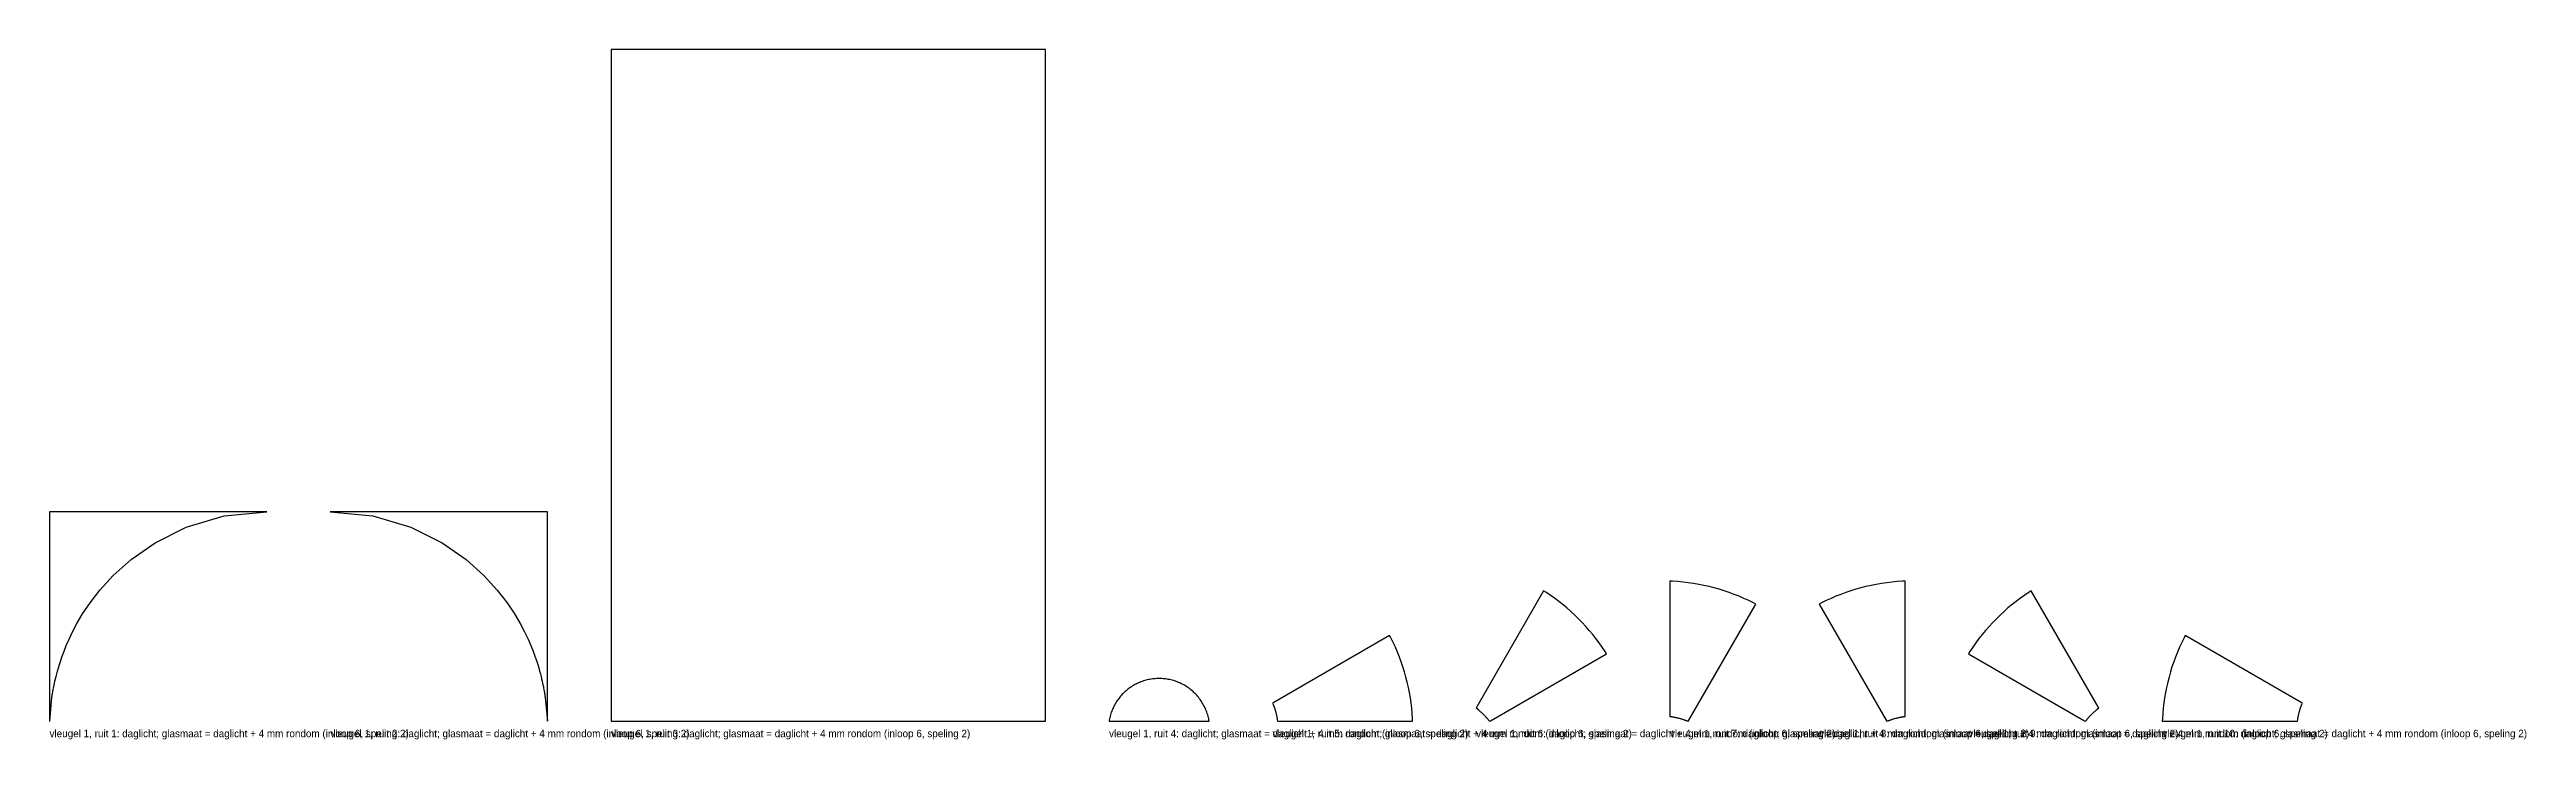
# Model space of a CAD drawing. Header units: millimetres. Extents: x 0 to 4685, y -34 to 1270.
import ezdxf

# ---------------------------------------------------------------- set-up
doc = ezdxf.new("R2010")
doc.units = ezdxf.units.MM

msp = doc.modelspace()

# ---------------------------------------------------------------- linework, layer by layer
at = {"layer": 'DAGLICHT'}
for p, q in [((1884, 1269.5), (1062, 1269.5)), ((1062, 1269.5), (1062, 0)), ((1884, 0), (1884, 1269.5)), ((411, 396), (0, 396)), ((0, 396), (0, 0)), ((258.3584, 366.6039), (330.3963, 388.0187)), ((330.3963, 388.0187), (411, 396)), ((531, 396), (611.6037, 388.0187)), ((942, 396), (531, 396)), ((611.6037, 388.0187), (683.6416, 366.6039)), ((942, 0), (942, 396)), ((154.2503, 305.9371), (199.5422, 337.4296)), ((199.5422, 337.4296), (258.3584, 366.6039)), ((683.6416, 366.6039), (742.4578, 337.4296)), ((742.4578, 337.4296), (787.7497, 305.9371)), ((120.3791, 275.6209), (154.2503, 305.9371)), ((787.7497, 305.9371), (821.6209, 275.6209)), ((76.5555, 223.8889), (95.2611, 248.1158)), ((95.2611, 248.1158), (120.3791, 275.6209)), ((821.6209, 275.6209), (846.7389, 248.1158)), ((846.7389, 248.1158), (865.4445, 223.8889)), ((2826.1067, 246.6428), (2699.5069, 27.3656)), ((2830.2878, 244.0047), (2826.1067, 246.6428)), ((2838.5811, 238.4633), (2830.2878, 244.0047)), ((2846.7265, 232.7067), (2838.5811, 238.4633)), ((3069.8919, 264.7163), (3064.9519, 264.9104)), ((3064.9519, 264.9104), (3064.9519, 11.7108)), ((3079.8449, 264.064), (3069.8919, 264.7163)), ((3089.7773, 263.1513), (3079.8449, 264.064)), ((3099.6824, 261.9789), (3089.7773, 263.1513)), ((3109.5535, 260.5477), (3099.6824, 261.9789)), ((3119.3837, 258.8586), (3109.5535, 260.5477)), ((3129.1663, 256.9127), (3119.3837, 258.8586)), ((3138.8946, 254.7114), (3129.1663, 256.9127)), ((3148.562, 252.2562), (3138.8946, 254.7114)), ((3158.1618, 249.5488), (3148.562, 252.2562)), ((3167.6874, 246.591), (3158.1618, 249.5488)), ((3177.1324, 243.3849), (3167.6874, 246.591)), ((3186.4901, 239.9326), (3177.1324, 243.3849)), ((3195.7543, 236.2366), (3186.4901, 239.9326)), ((3204.9186, 232.2993), (3195.7543, 236.2366)), ((3378.8407, 236.2366), (3369.6765, 232.2993)), ((3388.1049, 239.9326), (3378.8407, 236.2366)), ((3397.4627, 243.3849), (3388.1049, 239.9326)), ((3406.9076, 246.591), (3397.4627, 243.3849)), ((3416.4333, 249.5488), (3406.9076, 246.591)), ((3426.0331, 252.2562), (3416.4333, 249.5488)), ((3435.7004, 254.7114), (3426.0331, 252.2562)), ((3445.4288, 256.9127), (3435.7004, 254.7114)), ((3455.2114, 258.8586), (3445.4288, 256.9127)), ((3465.0416, 260.5477), (3455.2114, 258.8586)), ((3474.9126, 261.9789), (3465.0416, 260.5477)), ((3484.8178, 263.1513), (3474.9126, 261.9789)), ((3494.7502, 264.064), (3484.8178, 263.1513)), ((3504.7031, 264.7163), (3494.7502, 264.064)), ((3509.6431, 264.9104), (3504.7031, 264.7163)), ((3509.6431, 11.7108), (3509.6431, 264.9104)), ((3736.0139, 238.4633), (3727.8685, 232.7067)), ((3744.3072, 244.0047), (3736.0139, 238.4633)), ((3748.4883, 246.6428), (3744.3072, 244.0047)), ((3875.0881, 27.3656), (3748.4883, 246.6428)), ((51.7214, 184.5992), (62.4727, 202.8296)), ((62.4727, 202.8296), (76.5555, 223.8889)), ((865.4445, 223.8889), (879.5273, 202.8296)), ((879.5273, 202.8296), (890.2786, 184.5992)), ((2854.7185, 226.7388), (2846.7265, 232.7067)), ((2862.5514, 220.5638), (2854.7185, 226.7388)), ((2870.2201, 214.1859), (2862.5514, 220.5638)), ((2877.7191, 207.6094), (2870.2201, 214.1859)), ((2885.0435, 200.8389), (2877.7191, 207.6094)), ((2892.188, 193.8789), (2885.0435, 200.8389)), ((2899.148, 186.7343), (2892.188, 193.8789)), ((3100.6978, 2.1328), (3227.2975, 221.41)), ((3213.9767, 228.1234), (3204.9186, 232.2993)), ((3222.9223, 223.7119), (3213.9767, 228.1234)), ((3227.2975, 221.41), (3222.9223, 223.7119)), ((3351.6727, 223.7119), (3347.2975, 221.41)), ((3347.2975, 221.41), (3473.8973, 2.1328)), ((3360.6184, 228.1234), (3351.6727, 223.7119)), ((3369.6765, 232.2993), (3360.6184, 228.1234)), ((3682.407, 193.8789), (3675.4471, 186.7343)), ((3689.5516, 200.8389), (3682.407, 193.8789)), ((3696.8759, 207.6094), (3689.5516, 200.8389)), ((3704.375, 214.1859), (3696.8759, 207.6094)), ((3712.0436, 220.5638), (3704.375, 214.1859)), ((3719.8766, 226.7388), (3712.0436, 220.5638)), ((3727.8685, 232.7067), (3719.8766, 226.7388)), ((27.395, 132.5404), (31.6154, 143.0769)), ((31.6154, 143.0769), (36.8394, 155.073)), ((36.8394, 155.073), (43.3904, 168.8048)), ((43.3904, 168.8048), (51.7214, 184.5992)), ((890.2786, 184.5992), (898.6096, 168.8048)), ((898.6096, 168.8048), (905.1606, 155.073)), ((905.1606, 155.073), (910.3846, 143.0769)), ((910.3846, 143.0769), (914.605, 132.5404)), ((2534.8088, 162.3456), (2315.5315, 35.7458)), ((2537.1107, 157.9704), (2534.8088, 162.3456)), ((2541.5222, 149.0247), (2537.1107, 157.9704)), ((2545.698, 139.9667), (2541.5222, 149.0247)), ((2905.9185, 179.41), (2899.148, 186.7343)), ((2912.495, 171.9109), (2905.9185, 179.41)), ((2918.873, 164.2423), (2912.495, 171.9109)), ((2925.048, 156.4093), (2918.873, 164.2423)), ((2931.0158, 148.4174), (2925.048, 156.4093)), ((2936.7724, 140.272), (2931.0158, 148.4174)), ((3643.5792, 148.4174), (3637.8226, 140.272)), ((3649.5471, 156.4093), (3643.5792, 148.4174)), ((3655.7221, 164.2423), (3649.5471, 156.4093)), ((3662.1, 171.9109), (3655.7221, 164.2423)), ((3668.6765, 179.41), (3662.1, 171.9109)), ((3675.4471, 186.7343), (3668.6765, 179.41)), ((4033.0729, 149.0247), (4028.897, 139.9667)), ((4037.4844, 157.9704), (4033.0729, 149.0247)), ((4039.7863, 162.3456), (4037.4844, 157.9704)), ((4259.0635, 35.7458), (4039.7863, 162.3456)), ((13.5324, 89.5967), (14.9941, 95.0016)), ((14.9941, 95.0016), (16.7008, 100.9704)), ((16.7008, 100.9704), (18.7087, 107.591)), ((18.7087, 107.591), (21.0912, 114.9696)), ((21.0912, 114.9696), (23.9441, 123.2343)), ((23.9441, 123.2343), (27.395, 132.5404)), ((914.605, 132.5404), (918.0559, 123.2343)), ((918.0559, 123.2343), (920.9088, 114.9696)), ((920.9088, 114.9696), (923.2913, 107.591)), ((923.2913, 107.591), (925.2992, 100.9704)), ((925.2992, 100.9704), (927.0059, 95.0016)), ((927.0059, 95.0016), (928.4676, 89.5967)), ((2549.6353, 130.8024), (2545.698, 139.9667)), ((2553.3313, 121.5382), (2549.6353, 130.8024)), ((2556.7836, 112.1804), (2553.3313, 121.5382)), ((2559.9897, 102.7355), (2556.7836, 112.1804)), ((2562.9475, 93.2098), (2559.9897, 102.7355)), ((2725.6747, 1.1978), (2944.9519, 127.7976)), ((2942.3138, 131.9787), (2936.7724, 140.272)), ((2944.9519, 127.7976), (2942.3138, 131.9787)), ((3632.2812, 131.9787), (3629.6431, 127.7976)), ((3629.6431, 127.7976), (3848.9204, 1.1978)), ((3637.8226, 140.272), (3632.2812, 131.9787)), ((4014.6053, 102.7355), (4011.6475, 93.2098)), ((4017.8115, 112.1804), (4014.6053, 102.7355)), ((4021.2637, 121.5382), (4017.8115, 112.1804)), ((4024.9598, 130.8024), (4021.2637, 121.5382)), ((4028.897, 139.9667), (4024.9598, 130.8024)), ((4.6379, 46.57), (4.9271, 48.4489)), ((4.9271, 48.4489), (5.2439, 50.4445)), ((5.2439, 50.4445), (5.5921, 52.568)), ((5.5921, 52.568), (5.9759, 54.8317)), ((5.9759, 54.8317), (6.4003, 57.25)), ((6.4003, 57.25), (6.8711, 59.8387)), ((6.8711, 59.8387), (7.3954, 62.6163)), ((7.3954, 62.6163), (7.9813, 65.6037)), ((7.9813, 65.6037), (8.639, 68.8252)), ((8.639, 68.8252), (9.3805, 72.3086)), ((9.3805, 72.3086), (10.2204, 76.0863)), ((10.2204, 76.0863), (11.1766, 80.196)), ((11.1766, 80.196), (12.2714, 84.6821)), ((12.2714, 84.6821), (13.5324, 89.5967)), ((928.4676, 89.5967), (929.7286, 84.6821)), ((929.7286, 84.6821), (930.8234, 80.196)), ((930.8234, 80.196), (931.7796, 76.0863)), ((931.7796, 76.0863), (932.6195, 72.3086)), ((932.6195, 72.3086), (933.361, 68.8252)), ((933.361, 68.8252), (934.0187, 65.6037)), ((934.0187, 65.6037), (934.6046, 62.6163)), ((934.6046, 62.6163), (935.1289, 59.8387)), ((935.1289, 59.8387), (935.5997, 57.25)), ((935.5997, 57.25), (936.0241, 54.8317)), ((936.0241, 54.8317), (936.4079, 52.568)), ((936.4079, 52.568), (936.7561, 50.4445)), ((936.7561, 50.4445), (937.0729, 48.4489)), ((937.0729, 48.4489), (937.3621, 46.57)), ((2025.7917, 47.2691), (2024.1866, 45.3392)), ((2027.4466, 49.1562), (2025.7917, 47.2691)), ((2029.1505, 50.9994), (2027.4466, 49.1562)), ((2030.902, 52.7974), (2029.1505, 50.9994)), ((2032.6999, 54.5489), (2030.902, 52.7974)), ((2034.5431, 56.2527), (2032.6999, 54.5489)), ((2036.4303, 57.9077), (2034.5431, 56.2527)), ((2038.3601, 59.5128), (2036.4303, 57.9077)), ((2040.3313, 61.0667), (2038.3601, 59.5128)), ((2042.3425, 62.5685), (2040.3313, 61.0667)), ((2044.3923, 64.0172), (2042.3425, 62.5685)), ((2046.4794, 65.4117), (2044.3923, 64.0172)), ((2048.6022, 66.7511), (2046.4794, 65.4117)), ((2050.7594, 68.0345), (2048.6022, 66.7511)), ((2052.9494, 69.261), (2050.7594, 68.0345)), ((2055.1708, 70.4297), (2052.9494, 69.261)), ((2057.422, 71.5399), (2055.1708, 70.4297)), ((2059.7015, 72.5907), (2057.422, 71.5399)), ((2062.0077, 73.5816), (2059.7015, 72.5907)), ((2064.3391, 74.5117), (2062.0077, 73.5816)), ((2066.694, 75.3805), (2064.3391, 74.5117)), ((2069.0708, 76.1873), (2066.694, 75.3805)), ((2071.468, 76.9316), (2069.0708, 76.1873)), ((2073.8838, 77.613), (2071.468, 76.9316)), ((2076.3166, 78.2308), (2073.8838, 77.613)), ((2078.7648, 78.7848), (2076.3166, 78.2308)), ((2081.2266, 79.2745), (2078.7648, 78.7848)), ((2083.7004, 79.6996), (2081.2266, 79.2745)), ((2086.1845, 80.0597), (2083.7004, 79.6996)), ((2088.6772, 80.3548), (2086.1845, 80.0597)), ((2091.1767, 80.5844), (2088.6772, 80.3548)), ((2093.6814, 80.7486), (2091.1767, 80.5844)), ((2096.1895, 80.8471), (2093.6814, 80.7486)), ((2098.6994, 80.88), (2096.1895, 80.8471)), ((2101.2092, 80.8471), (2098.6994, 80.88)), ((2103.7173, 80.7486), (2101.2092, 80.8471)), ((2106.222, 80.5844), (2103.7173, 80.7486)), ((2108.7216, 80.3548), (2106.222, 80.5844)), ((2111.2142, 80.0597), (2108.7216, 80.3548)), ((2113.6983, 79.6996), (2111.2142, 80.0597)), ((2116.1721, 79.2745), (2113.6983, 79.6996)), ((2118.6339, 78.7848), (2116.1721, 79.2745)), ((2121.0821, 78.2308), (2118.6339, 78.7848)), ((2123.5149, 77.613), (2121.0821, 78.2308)), ((2125.9308, 76.9316), (2123.5149, 77.613)), ((2128.3279, 76.1873), (2125.9308, 76.9316)), ((2130.7048, 75.3805), (2128.3279, 76.1873)), ((2133.0597, 74.5117), (2130.7048, 75.3805)), ((2135.3911, 73.5816), (2133.0597, 74.5117)), ((2137.6973, 72.5907), (2135.3911, 73.5816)), ((2139.9768, 71.5399), (2137.6973, 72.5907)), ((2142.228, 70.4297), (2139.9768, 71.5399)), ((2144.4494, 69.261), (2142.228, 70.4297)), ((2146.6394, 68.0345), (2144.4494, 69.261)), ((2148.7965, 66.7511), (2146.6394, 68.0345)), ((2150.9194, 65.4117), (2148.7965, 66.7511)), ((2153.0064, 64.0172), (2150.9194, 65.4117)), ((2155.0562, 62.5685), (2153.0064, 64.0172)), ((2157.0674, 61.0667), (2155.0562, 62.5685)), ((2159.0386, 59.5128), (2157.0674, 61.0667)), ((2160.9685, 57.9077), (2159.0386, 59.5128)), ((2162.8556, 56.2527), (2160.9685, 57.9077)), ((2164.6988, 54.5489), (2162.8556, 56.2527)), ((2166.4968, 52.7974), (2164.6988, 54.5489)), ((2168.2483, 50.9994), (2166.4968, 52.7974)), ((2169.9521, 49.1562), (2168.2483, 50.9994)), ((2171.6071, 47.2691), (2169.9521, 49.1562)), ((2173.2121, 45.3392), (2171.6071, 47.2691)), ((2565.6549, 83.6101), (2562.9475, 93.2098)), ((2568.1101, 73.9427), (2565.6549, 83.6101)), ((2570.3114, 64.2144), (2568.1101, 73.9427)), ((2572.2573, 54.4317), (2570.3114, 64.2144)), ((2573.9465, 44.6015), (2572.2573, 54.4317)), ((4002.3377, 54.4317), (4000.6486, 44.6015)), ((4004.2836, 64.2144), (4002.3377, 54.4317)), ((4006.4849, 73.9427), (4004.2836, 64.2144)), ((4008.9401, 83.6101), (4006.4849, 73.9427)), ((4011.6475, 93.2098), (4008.9401, 83.6101)), ((0, 0), (0.2775, 0.1001)), ((0.2775, 0.1001), (4.3734, 44.798)), ((4.3734, 44.798), (4.6379, 46.57)), ((937.3621, 46.57), (937.6266, 44.798)), ((937.6266, 44.798), (941.7225, 0.1001)), ((941.7225, 0.1001), (942, 0)), ((1062, 0), (1884, 0)), ((2004.4249, 2.4727), (2004, 0)), ((2004, 0), (2193.3988, 0)), ((2004.9146, 4.9346), (2004.4249, 2.4727)), ((2005.4685, 7.3827), (2004.9146, 4.9346)), ((2006.0864, 9.8156), (2005.4685, 7.3827)), ((2006.7677, 12.2314), (2006.0864, 9.8156)), ((2007.5121, 14.6285), (2006.7677, 12.2314)), ((2008.3189, 17.0054), (2007.5121, 14.6285)), ((2009.1877, 19.3603), (2008.3189, 17.0054)), ((2010.1178, 21.6917), (2009.1877, 19.3603)), ((2011.1086, 23.9979), (2010.1178, 21.6917)), ((2012.1595, 26.2774), (2011.1086, 23.9979)), ((2013.2697, 28.5286), (2012.1595, 26.2774)), ((2014.4384, 30.75), (2013.2697, 28.5286)), ((2015.6649, 32.94), (2014.4384, 30.75)), ((2016.9482, 35.0972), (2015.6649, 32.94)), ((2018.2876, 37.22), (2016.9482, 35.0972)), ((2019.6822, 39.307), (2018.2876, 37.22)), ((2021.1308, 41.3568), (2019.6822, 39.307)), ((2022.6327, 43.368), (2021.1308, 41.3568)), ((2024.1866, 45.3392), (2022.6327, 43.368)), ((2174.7661, 43.368), (2173.2121, 45.3392)), ((2176.2679, 41.3568), (2174.7661, 43.368)), ((2177.7166, 39.307), (2176.2679, 41.3568)), ((2179.1111, 37.22), (2177.7166, 39.307)), ((2180.4505, 35.0972), (2179.1111, 37.22)), ((2181.7339, 32.94), (2180.4505, 35.0972)), ((2182.9604, 30.75), (2181.7339, 32.94)), ((2184.1291, 28.5286), (2182.9604, 30.75)), ((2185.2393, 26.2774), (2184.1291, 28.5286)), ((2186.2901, 23.9979), (2185.2393, 26.2774)), ((2187.2809, 21.6917), (2186.2901, 23.9979)), ((2188.2111, 19.3603), (2187.2809, 21.6917)), ((2189.0798, 17.0054), (2188.2111, 19.3603)), ((2189.8867, 14.6285), (2189.0798, 17.0054)), ((2190.631, 12.2314), (2189.8867, 14.6285)), ((2191.3123, 9.8156), (2190.631, 12.2314)), ((2191.9302, 7.3827), (2191.3123, 9.8156)), ((2192.4842, 4.9346), (2191.9302, 7.3827)), ((2192.9739, 2.4727), (2192.4842, 4.9346)), ((2193.3988, 0), (2192.9739, 2.4727)), ((2315.5315, 35.7458), (2313.3988, 34.4473)), ((2313.3988, 34.4473), (2314.5437, 31.676)), ((2314.5437, 31.676), (2314.7383, 31.1855)), ((2314.7383, 31.1855), (2314.9424, 30.6648)), ((2314.9424, 30.6648), (2315.1564, 30.1112)), ((2315.1564, 30.1112), (2315.3811, 29.5214)), ((2315.3811, 29.5214), (2315.6172, 28.8919)), ((2315.6172, 28.8919), (2315.8655, 28.2185)), ((2315.8655, 28.2185), (2316.1269, 27.4966)), ((2316.1269, 27.4966), (2316.4023, 26.7209)), ((2316.4023, 26.7209), (2316.6926, 25.8851)), ((2316.6926, 25.8851), (2316.9988, 24.9822)), ((2316.9988, 24.9822), (2317.3221, 24.004)), ((2317.3221, 24.004), (2317.6633, 22.9408)), ((2317.6633, 22.9408), (2318.0237, 21.7814)), ((2318.0237, 21.7814), (2318.4041, 20.5125)), ((2318.4041, 20.5125), (2318.8053, 19.1184)), ((2318.8053, 19.1184), (2319.2279, 17.5801)), ((2319.2279, 17.5801), (2319.6311, 16.0366)), ((2319.6311, 16.0366), (2319.9806, 14.6287)), ((2319.9806, 14.6287), (2320.2857, 13.3396)), ((2320.2857, 13.3396), (2320.5533, 12.1554)), ((2320.5533, 12.1554), (2320.7893, 11.064)), ((2320.7893, 11.064), (2320.9985, 10.0552)), ((2320.9985, 10.0552), (2321.1847, 9.1202)), ((2321.1847, 9.1202), (2321.3512, 8.2512)), ((2321.3512, 8.2512), (2321.5006, 7.4417)), ((2321.5006, 7.4417), (2321.6352, 6.6858)), ((2321.6352, 6.6858), (2321.7568, 5.9785)), ((2321.7568, 5.9785), (2321.8671, 5.3152)), ((2321.8671, 5.3152), (2321.9674, 4.6921)), ((2321.9674, 4.6921), (2322.0588, 4.1057)), ((2322.0588, 4.1057), (2322.1425, 3.5528)), ((2322.1425, 3.5528), (2322.2192, 3.0306)), ((2322.2192, 3.0306), (2322.6133, 0.0581)), ((2322.6133, 0.0581), (2325.1096, 0)), ((2325.1096, 0), (2578.3091, 0)), ((2575.3777, 34.7305), (2573.9465, 44.6015)), ((2576.55, 24.8253), (2575.3777, 34.7305)), ((2577.4627, 14.8929), (2576.55, 24.8253)), ((2578.1151, 4.94), (2577.4627, 14.8929)), ((2578.3091, 0), (2578.1151, 4.94)), ((2699.5069, 27.3656), (2698.3091, 25.1746)), ((2698.3091, 25.1746), (2700.6864, 23.3471)), ((2700.6864, 23.3471), (2701.1002, 23.0196)), ((2701.1002, 23.0196), (2701.5372, 22.6707)), ((2701.5372, 22.6707), (2701.9994, 22.2982)), ((2701.9994, 22.2982), (2702.4888, 21.8998)), ((2702.4888, 21.8998), (2703.0081, 21.4727)), ((2703.0081, 21.4727), (2703.5598, 21.0137)), ((2703.5598, 21.0137), (2704.1471, 20.5192)), ((2704.1471, 20.5192), (2704.7735, 19.9851)), ((2704.7735, 19.9851), (2705.4428, 19.4064)), ((2705.4428, 19.4064), (2706.1595, 18.7776)), ((2706.1595, 18.7776), (2706.9285, 18.0921)), ((2706.9285, 18.0921), (2707.7556, 17.342)), ((2707.7556, 17.342), (2708.6474, 16.5181)), ((2708.6474, 16.5181), (2709.6113, 15.6094)), ((2709.6113, 15.6094), (2710.6558, 14.6027)), ((2710.6558, 14.6027), (2711.791, 13.4818)), ((2711.791, 13.4818), (2712.9118, 12.3467)), ((2712.9118, 12.3467), (2713.9186, 11.3021)), ((2713.9186, 11.3021), (2714.8272, 10.3382)), ((2714.8272, 10.3382), (2715.6511, 9.4465)), ((2715.6511, 9.4465), (2716.4012, 8.6194)), ((2716.4012, 8.6194), (2717.0868, 7.8503)), ((2717.0868, 7.8503), (2717.7156, 7.1337)), ((2717.7156, 7.1337), (2718.2942, 6.4644)), ((2718.2942, 6.4644), (2718.8284, 5.838)), ((2718.8284, 5.838), (2719.3229, 5.2507)), ((2719.3229, 5.2507), (2719.7819, 4.6989)), ((2719.7819, 4.6989), (2720.209, 4.1797)), ((2720.209, 4.1797), (2720.6074, 3.6902)), ((2720.6074, 3.6902), (2720.9798, 3.2281)), ((2720.9798, 3.2281), (2721.3287, 2.791)), ((2721.3287, 2.791), (2721.6562, 2.3772)), ((2721.6562, 2.3772), (2723.4838, 0)), ((2723.4838, 0), (2725.6747, 1.1978)), ((3064.9519, 11.7108), (3065.0101, 9.2146)), ((3065.0101, 9.2146), (3067.9826, 8.8204)), ((3067.9826, 8.8204), (3068.5047, 8.7437)), ((3068.5047, 8.7437), (3069.0576, 8.6601)), ((3069.0576, 8.6601), (3069.6441, 8.5686)), ((3069.6441, 8.5686), (3070.2672, 8.4683)), ((3070.2672, 8.4683), (3070.9304, 8.3581)), ((3070.9304, 8.3581), (3071.6378, 8.2364)), ((3071.6378, 8.2364), (3072.3936, 8.1019)), ((3072.3936, 8.1019), (3073.2032, 7.9525)), ((3073.2032, 7.9525), (3074.0721, 7.786)), ((3074.0721, 7.786), (3075.0072, 7.5998)), ((3075.0072, 7.5998), (3076.0159, 7.3906)), ((3076.0159, 7.3906), (3077.1073, 7.1545)), ((3077.1073, 7.1545), (3078.2915, 6.8869)), ((3078.2915, 6.8869), (3079.5806, 6.5819)), ((3079.5806, 6.5819), (3080.9886, 6.2323)), ((3080.9886, 6.2323), (3082.5321, 5.8292)), ((3082.5321, 5.8292), (3084.0703, 5.4066)), ((3084.0703, 5.4066), (3085.4645, 5.0053)), ((3085.4645, 5.0053), (3086.7334, 4.6249)), ((3086.7334, 4.6249), (3087.8927, 4.2646)), ((3087.8927, 4.2646), (3088.9559, 3.9233)), ((3088.9559, 3.9233), (3089.9341, 3.6001)), ((3089.9341, 3.6001), (3090.837, 3.2938)), ((3090.837, 3.2938), (3091.6728, 3.0035)), ((3091.6728, 3.0035), (3092.4486, 2.7282)), ((3092.4486, 2.7282), (3093.1705, 2.4668)), ((3093.1705, 2.4668), (3093.8438, 2.2184)), ((3093.8438, 2.2184), (3094.4734, 1.9823)), ((3094.4734, 1.9823), (3095.0631, 1.7576)), ((3095.0631, 1.7576), (3095.6167, 1.5436)), ((3095.6167, 1.5436), (3096.1374, 1.3396)), ((3096.1374, 1.3396), (3096.6279, 1.1449)), ((3096.6279, 1.1449), (3099.3993, 0)), ((3099.3993, 0), (3100.6978, 2.1328)), ((3473.8973, 2.1328), (3475.1958, 0)), ((3475.1958, 0), (3477.9671, 1.1449)), ((3477.9671, 1.1449), (3478.4577, 1.3396)), ((3478.4577, 1.3396), (3478.9783, 1.5436)), ((3478.9783, 1.5436), (3479.5319, 1.7576)), ((3479.5319, 1.7576), (3480.1217, 1.9823)), ((3480.1217, 1.9823), (3480.7512, 2.2184)), ((3480.7512, 2.2184), (3481.4246, 2.4668)), ((3481.4246, 2.4668), (3482.1465, 2.7282)), ((3482.1465, 2.7282), (3482.9223, 3.0035)), ((3482.9223, 3.0035), (3483.758, 3.2938)), ((3483.758, 3.2938), (3484.6609, 3.6001)), ((3484.6609, 3.6001), (3485.6391, 3.9233)), ((3485.6391, 3.9233), (3486.7023, 4.2646)), ((3486.7023, 4.2646), (3487.8617, 4.6249)), ((3487.8617, 4.6249), (3489.1306, 5.0053)), ((3489.1306, 5.0053), (3490.5247, 5.4066)), ((3490.5247, 5.4066), (3492.063, 5.8292)), ((3492.063, 5.8292), (3493.6065, 6.2323)), ((3493.6065, 6.2323), (3495.0145, 6.5819)), ((3495.0145, 6.5819), (3496.3035, 6.8869)), ((3496.3035, 6.8869), (3497.4878, 7.1545)), ((3497.4878, 7.1545), (3498.5791, 7.3906)), ((3498.5791, 7.3906), (3499.5879, 7.5998)), ((3499.5879, 7.5998), (3500.5229, 7.786)), ((3500.5229, 7.786), (3501.3919, 7.9525)), ((3501.3919, 7.9525), (3502.2014, 8.1019)), ((3502.2014, 8.1019), (3502.9573, 8.2364)), ((3502.9573, 8.2364), (3503.6646, 8.3581)), ((3503.6646, 8.3581), (3504.3279, 8.4683)), ((3504.3279, 8.4683), (3504.951, 8.5686)), ((3504.951, 8.5686), (3505.5374, 8.6601)), ((3505.5374, 8.6601), (3506.0903, 8.7437)), ((3506.0903, 8.7437), (3506.6125, 8.8204)), ((3506.6125, 8.8204), (3509.585, 9.2146)), ((3509.585, 9.2146), (3509.6431, 11.7108)), ((3848.9204, 1.1978), (3851.1113, 0)), ((3851.1113, 0), (3852.9389, 2.3772)), ((3852.9389, 2.3772), (3853.2663, 2.791)), ((3853.2663, 2.791), (3853.6152, 3.2281)), ((3853.6152, 3.2281), (3853.9877, 3.6902)), ((3853.9877, 3.6902), (3854.3861, 4.1797)), ((3854.3861, 4.1797), (3854.8132, 4.6989)), ((3854.8132, 4.6989), (3855.2722, 5.2507)), ((3855.2722, 5.2507), (3855.7667, 5.838)), ((3855.7667, 5.838), (3856.3008, 6.4644)), ((3856.3008, 6.4644), (3856.8795, 7.1337)), ((3856.8795, 7.1337), (3857.5083, 7.8503)), ((3857.5083, 7.8503), (3858.1938, 8.6194)), ((3858.1938, 8.6194), (3858.9439, 9.4465)), ((3858.9439, 9.4465), (3859.7678, 10.3382)), ((3859.7678, 10.3382), (3860.6765, 11.3021)), ((3860.6765, 11.3021), (3861.6832, 12.3467)), ((3861.6832, 12.3467), (3862.8041, 13.4818)), ((3862.8041, 13.4818), (3863.9392, 14.6027)), ((3863.9392, 14.6027), (3864.9838, 15.6094)), ((3864.9838, 15.6094), (3865.9477, 16.5181)), ((3865.9477, 16.5181), (3866.8394, 17.342)), ((3866.8394, 17.342), (3867.6666, 18.0921)), ((3867.6666, 18.0921), (3868.4356, 18.7776)), ((3868.4356, 18.7776), (3869.1523, 19.4064)), ((3869.1523, 19.4064), (3869.8215, 19.9851)), ((3869.8215, 19.9851), (3870.4479, 20.5192)), ((3870.4479, 20.5192), (3871.0352, 21.0137)), ((3871.0352, 21.0137), (3871.587, 21.4727)), ((3871.587, 21.4727), (3872.1062, 21.8998)), ((3872.1062, 21.8998), (3872.5957, 22.2982)), ((3872.5957, 22.2982), (3873.0579, 22.6707)), ((3873.0579, 22.6707), (3873.4949, 23.0196)), ((3873.4949, 23.0196), (3873.9087, 23.3471)), ((3873.9087, 23.3471), (3876.2859, 25.1746)), ((3876.2859, 25.1746), (3875.0881, 27.3656)), ((3996.48, 4.94), (3996.2859, 0)), ((3996.2859, 0), (4249.4855, 0)), ((3997.1324, 14.8929), (3996.48, 4.94)), ((3998.045, 24.8253), (3997.1324, 14.8929)), ((3999.2174, 34.7305), (3998.045, 24.8253)), ((4000.6486, 44.6015), (3999.2174, 34.7305)), ((4249.4855, 0), (4251.9818, 0.0581)), ((4251.9818, 0.0581), (4252.3759, 3.0306)), ((4252.3759, 3.0306), (4252.4526, 3.5528)), ((4252.4526, 3.5528), (4252.5362, 4.1057)), ((4252.5362, 4.1057), (4252.6277, 4.6921)), ((4252.6277, 4.6921), (4252.728, 5.3152)), ((4252.728, 5.3152), (4252.8383, 5.9785)), ((4252.8383, 5.9785), (4252.9599, 6.6858)), ((4252.9599, 6.6858), (4253.0944, 7.4417)), ((4253.0944, 7.4417), (4253.2439, 8.2512)), ((4253.2439, 8.2512), (4253.4103, 9.1202)), ((4253.4103, 9.1202), (4253.5966, 10.0552)), ((4253.5966, 10.0552), (4253.8057, 11.064)), ((4253.8057, 11.064), (4254.0418, 12.1554)), ((4254.0418, 12.1554), (4254.3094, 13.3396)), ((4254.3094, 13.3396), (4254.6144, 14.6287)), ((4254.6144, 14.6287), (4254.964, 16.0366)), ((4254.964, 16.0366), (4255.3671, 17.5801)), ((4255.3671, 17.5801), (4255.7898, 19.1184)), ((4255.7898, 19.1184), (4256.191, 20.5125)), ((4256.191, 20.5125), (4256.5714, 21.7814)), ((4256.5714, 21.7814), (4256.9317, 22.9408)), ((4256.9317, 22.9408), (4257.273, 24.004)), ((4257.273, 24.004), (4257.5962, 24.9822)), ((4257.5962, 24.9822), (4257.9025, 25.8851)), ((4257.9025, 25.8851), (4258.1928, 26.7209)), ((4258.1928, 26.7209), (4258.4681, 27.4966)), ((4258.4681, 27.4966), (4258.7295, 28.2185)), ((4258.7295, 28.2185), (4258.9779, 28.8919)), ((4258.9779, 28.8919), (4259.214, 29.5214)), ((4261.1963, 34.4473), (4259.0635, 35.7458)), ((4259.214, 29.5214), (4259.4387, 30.1112)), ((4259.4387, 30.1112), (4259.6527, 30.6648)), ((4259.6527, 30.6648), (4259.8567, 31.1855)), ((4259.8567, 31.1855), (4260.0514, 31.676)), ((4260.0514, 31.676), (4261.1963, 34.4473))]:
    msp.add_line(p, q, dxfattribs=at)

# ---------------------------------------------------------------- texts
at = {"layer": 'TEKST'}
for s, p in [('vleugel 1, ruit 1: daglicht; glasmaat = daglicht + 4 mm rondom (inloop 6, speling 2)', (0, -30)), ('vleugel 1, ruit 2: daglicht; glasmaat = daglicht + 4 mm rondom (inloop 6, speling 2)', (531, -30)), ('vleugel 1, ruit 3: daglicht; glasmaat = daglicht + 4 mm rondom (inloop 6, speling 2)', (1062, -30)), ('vleugel 1, ruit 4: daglicht; glasmaat = daglicht + 4 mm rondom (inloop 6, speling 2)', (2004, -30)), ('vleugel 1, ruit 5: daglicht; glasmaat = daglicht + 4 mm rondom (inloop 6, speling 2)', (2313.3988, -30)), ('vleugel 1, ruit 6: daglicht; glasmaat = daglicht + 4 mm rondom (inloop 6, speling 2)', (2698.3091, -30)), ('vleugel 1, ruit 7: daglicht; glasmaat = daglicht + 4 mm rondom (inloop 6, speling 2)', (3064.9519, -30)), ('vleugel 1, ruit 8: daglicht; glasmaat = daglicht + 4 mm rondom (inloop 6, speling 2)', (3347.2975, -30)), ('vleugel 1, ruit 9: daglicht; glasmaat = daglicht + 4 mm rondom (inloop 6, speling 2)', (3629.6431, -30)), ('vleugel 1, ruit 10: daglicht; glasmaat = daglicht + 4 mm rondom (inloop 6, speling 2)', (3996.2859, -30))]:
    msp.add_text(s, height=14, dxfattribs=at).set_placement(p)

doc.saveas('drawing.dxf')
